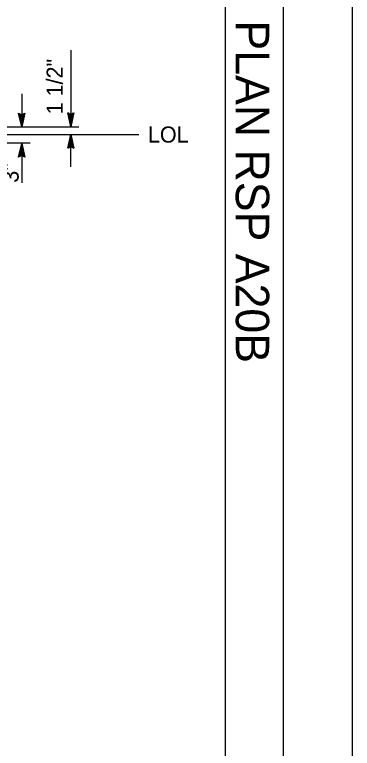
# Model space of a CAD drawing. Extents: x -893 to 867, y -474 to 712.
# Drawn here: x 720 to 866.5, y -172.6 to 145.9 of the extents above; entities that cross this region are included whole.
import ezdxf

# ---------------------------------------------------------------- set-up
doc = ezdxf.new("R2010")
doc.units = 0
for name, color, linetype in [('222 Structural Steel', 7, 'Continuous'), ('56 Stage 3 Anno', 7, 'Continuous'), ('57 Undefined', 7, 'Continuous'), ('60 Nongeo Data', 7, 'Continuous')]:
    doc.layers.add(name, color=color, linetype=linetype)

# ---------------------------------------------------------------- blocks, each defined once
blk = doc.blocks.new('AHT')
at = {"layer": '60 Nongeo Data'}
blk.add_lwpolyline([(-5.91, 1.32), (0, 0), (-5.91, -1.31), (-5.7, -0.96), (-1.37, 0), (-5.7, 0.97), (-5.49, 0.62), (-2.72, 0), (-5.49, -0.61), (-5.28, -0.26), (-4.08, 0), (-5.28, 0.27), (-5.12, 0), (-5.91, -1.31), (-5.12, 0)], close=True, dxfattribs=at)

msp = doc.modelspace()

# ---------------------------------------------------------------- linework, layer by layer
at = {"layer": '222 Structural Steel'}
msp.add_line((811.55, -406.04), (811.55, 643.96), dxfattribs=at)
for points in [[(-893.46, -474.05), (866.55, -474.05), (866.55, 711.96), (-893.46, 711.96)], [(-863.43, 668.96), (836.57, 668.96), (836.57, -431.04), (-863.43, -431.04)], [(-863.43, 668.96), (836.57, 668.96), (836.57, -431.04), (-863.43, -431.04)]]:
    msp.add_lwpolyline(points, close=True, dxfattribs=at)
at = {"layer": '56 Stage 3 Anno'}
for p, q in [((744.33, 130.51), (744.33, 97.26)), ((723.01, 111.52), (723.01, 97.17)), ((723.01, 97.17), (721.68, 103.17)), ((721.68, 103.17), (721.68, 103.17)), ((721.68, 103.17), (723.01, 102.37)), ((723, 98.57), (722.04, 102.94)), ((723.01, 99.94), (722.38, 102.76)), ((723.01, 101.32), (722.74, 102.53)), ((723.01, 102.37), (724.35, 103.17)), ((724.35, 103.17), (723.01, 97.17)), ((723.99, 102.96), (723.01, 98.55)), ((723.63, 102.72), (723.01, 99.94)), ((723.29, 102.55), (723.01, 101.32)), ((724.35, 103.17), (724.35, 103.17)), ((714.69, 97.25), (746.02, 97.25)), ((723.01, 97.17), (723.01, 97.17)), ((739.36, 97.26), (747.83, 97.26)), ((739.36, 93.87), (747.83, 93.87)), ((744.33, 79.87), (744.33, 93.87)), ((644.04, 90.21), (726.74, 90.21)), ((721.67, 84), (723.01, 90)), ((723.01, 90), (723.01, 72.86)), ((723.01, 90), (723.01, 90)), ((723.01, 90), (724.34, 84)), ((722.02, 84.22), (723.01, 88.62)), ((722.38, 84.45), (723.01, 87.24)), ((723.01, 88.61), (723.98, 84.24)), ((723.01, 87.24), (723.63, 84.41)), ((723.01, 84.8), (721.67, 84)), ((721.67, 84), (721.67, 84)), ((722.73, 84.63), (723, 85.86)), ((723, 85.86), (723.27, 84.65)), ((724.34, 84), (723.01, 84.8)), ((724.34, 84), (724.34, 84))]:
    msp.add_line(p, q, dxfattribs=at)
at = {"layer": '60 Nongeo Data'}
msp.add_line((435.73, 93.84), (773.91, 93.84), dxfattribs=at)

# ---------------------------------------------------------------- block references
at = {"layer": '56 Stage 3 Anno', "xscale": 1.01693193362682, "yscale": 1.0119840213049267}
for p, rotation in [((744.33, 97.26), -90), ((744.33, 93.87), 90)]:
    msp.add_blockref('AHT', p, dxfattribs=dict(at, rotation=rotation))

# ---------------------------------------------------------------- texts
at = {"layer": '56 Stage 3 Anno'}
msp.add_text('1 1/2" ', height=7, rotation=90, dxfattribs=at).set_placement((740.83, 102.57))
at = {"layer": '57 Undefined'}
msp.add_text('LOL', height=7, dxfattribs=at).set_placement((777.8, 90.34))
msp.add_text('3" ', height=7, rotation=90, dxfattribs=at).set_placement((721.7, 72.91))
at = {"layer": '60 Nongeo Data'}
msp.add_text('2018 REVISED STANDARD PLAN RSP A20B', height=14.5, rotation=270, dxfattribs=at).set_placement((815.95, 394.46))

doc.saveas('drawing.dxf')
